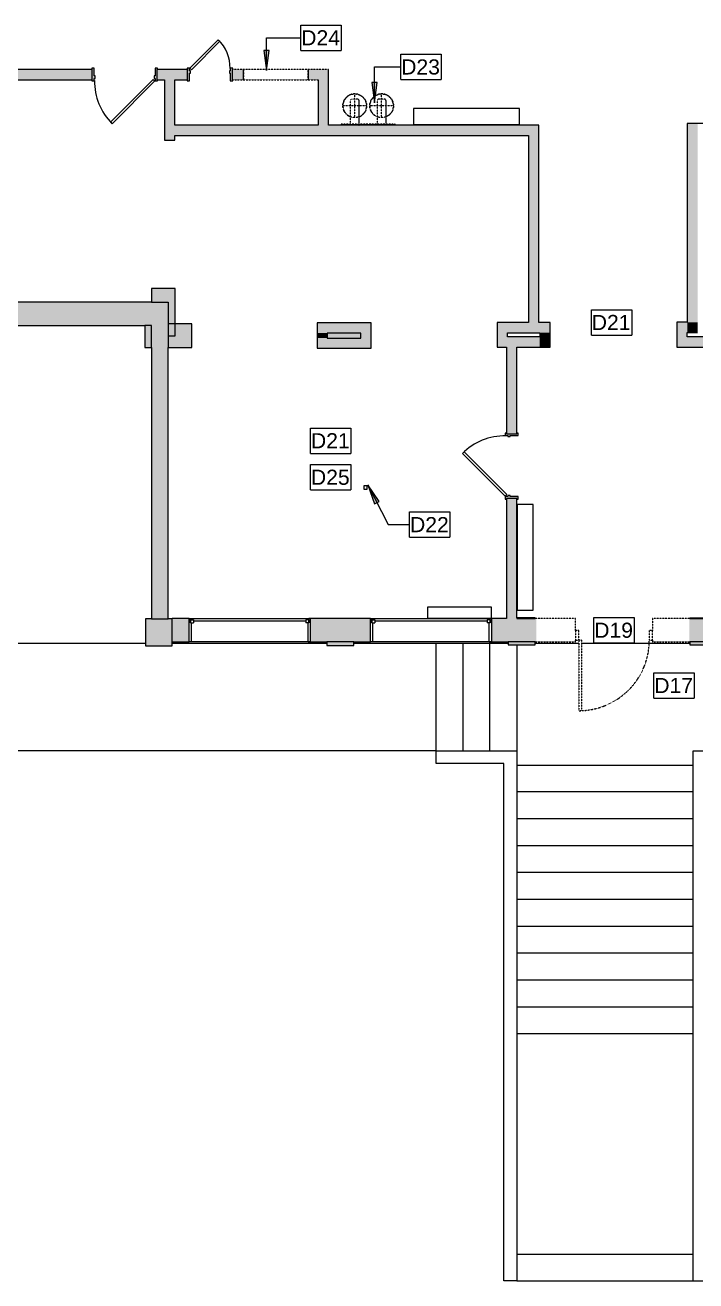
# Model space of a CAD drawing. Header units: inches. Extents: x 628 to 4524, y -721 to 887.
# Drawn here: x 2937 to 3337, y -682 to 66 of the extents above; entities that cross this region are included whole.
import ezdxf

# ---------------------------------------------------------------- set-up
doc = ezdxf.new("R2010")
doc.units = ezdxf.units.IN
doc.header["$MEASUREMENT"] = 0
doc.linetypes.add('Demolished', pattern=[0.1875, 0.125, -0.0625])
for name, color, linetype, lineweight in [('A-ANNO-KEYN', 231, 'Continuous', 9), ('A-DETL', 90, 'Continuous', 9), ('A-DOOR', 31, 'Continuous', 13), ('A-DOOR-FRAM', 31, 'Continuous', 20), ('A-FLOR', 192, 'Continuous', 13), ('A-GLAZ', 151, 'Continuous', 13), ('A-WALL', 113, 'Continuous', 13), ('A-WALL-PATT', 111, 'Continuous', 13), ('E-ELEC-FIXT', 91, 'Continuous', 13), ('I-WALL', 2, 'Continuous', 13), ('M-EQPM', 50, 'Continuous', 13), ('P-SANR-FIXT', 6, 'Demolished', 9)]:
    doc.layers.add(name, color=color, linetype=linetype, lineweight=lineweight)
doc.styles.add('Arial', font='arial.ttf', dxfattribs={"height": 9})

# ---------------------------------------------------------------- blocks, each defined once
blk = doc.blocks.new('Door-Exterior-Single-Two_Lite - 42_ x 84_-6876867-FIRST FLOOR DEMOLITION')
at = {"layer": 'A-DOOR', "color": 10, "linetype": 'Demolished', "lineweight": 20}
for p, q in [((21, 48.1875), (19.25, 48.1875)), ((19.25, 48.1875), (19.25, 6.1875)), ((21, 6.1875), (21, 48.1875)), ((19.25, 6.1875), (21, 6.1875))]:
    blk.add_line(p, q, dxfattribs=at)
at = {"layer": 'A-DOOR', "color": 7, "linetype": 'Demolished', "lineweight": 9}
blk.add_arc((21, 6.1875), 42, 90, 180, dxfattribs=at)
at = {"layer": 'A-DOOR-FRAM', "color": 10, "linetype": 'Demolished'}
for p, q in [((-21, 6.1875), (-23, 6.1875)), ((-23, 6.1875), (-23, 0.4375)), ((-23, 0.4375), (-21, 0.4375)), ((-21, 0.4375), (-21, 6.1875)), ((21, 6.1875), (21, 0.4375)), ((23, 6.1875), (21, 6.1875)), ((21, 0.4375), (23, 0.4375)), ((23, 0.4375), (23, 6.1875))]:
    blk.add_line(p, q, dxfattribs=at)
blk = doc.blocks.new('Door - Single - Solid Door 36_ x 84_-7220078-FIRST FLOOR DEMOLITION')
at = {"layer": 'A-DOOR'}
h = blk.add_hatch(color=250, dxfattribs=at)
h.paths.add_polyline_path([(-15.63, 3.15), (-15.26, 3.15), (-15.26, -2.97), (-15.63, -2.97), (-15.63, -3.72), (-14.13, -3.72), (-14.13, 0.9), (-13.63, 0.9), (-13.63, 2.4), (-14.13, 2.4), (-14.13, 3.9), (-15.63, 3.9)], flags=0)
h.paths.add_polyline_path([(21.62, 2.4), (21.62, 0.9), (22.12, 0.9), (22.12, -3.72), (23.62, -3.72), (23.62, -2.97), (23.24, -2.97), (23.24, 3.15), (23.62, 3.15), (23.62, 3.9), (22.12, 3.9), (22.12, 2.4)], flags=0)
at = {"layer": 'A-DOOR', "color": 8, "lineweight": 20}
for p, q in [((-14.01, 3.9), (11.45, 29.36)), ((12.42, 28.38), (-13.03, 2.93)), ((11.45, 29.36), (12.42, 28.38)), ((-15.63, 3.9), (-15.63, 3.15)), ((-14.13, 3.9), (-15.63, 3.9)), ((-14.13, 2.4), (-14.13, 3.9)), ((-13.63, 2.4), (-14.13, 2.4)), ((-14.13, -3.72), (-14.13, 0.9)), ((-14.13, 0.9), (-13.63, 0.9)), ((-13.03, 2.93), (-14.01, 3.9)), ((-13.63, 0.9), (-13.63, 2.4)), ((22.12, 2.4), (21.62, 2.4)), ((21.62, 2.4), (21.62, 0.9)), ((21.62, 0.9), (22.12, 0.9)), ((23.62, 3.9), (22.12, 3.9)), ((22.12, 3.9), (22.12, 2.4)), ((22.12, 0.9), (22.12, -3.72)), ((23.62, 3.15), (23.62, 3.9)), ((-15.63, -2.97), (-15.63, -3.72)), ((-15.63, -3.72), (-14.13, -3.72)), ((22.12, -3.72), (23.62, -3.72)), ((23.62, -3.72), (23.62, -2.97))]:
    blk.add_line(p, q, dxfattribs=at)
at = {"layer": 'A-DOOR', "lineweight": 9}
blk.add_arc((-14.01, 3.9), 36, 359.5, 45, dxfattribs=at)
blk = doc.blocks.new('Fixed - 72_ x 72_-6876876-FIRST FLOOR DEMOLITION')
at = {"layer": 'A-GLAZ', "color": 8, "lineweight": 20}
for p, q in [((-36.25, 6.9375), (-37.5, 6.9375)), ((-36.25, 6.9375), (-36.25, -4.4375)), ((33.25, 6.9375), (34.5, 6.9375)), ((33.25, -4.4375), (33.25, 6.9375)), ((-37.5, -6.9375), (-36.75, -6.9375)), ((-36.75, -4.4375), (-35, -4.4375)), ((-36.75, -6.1875), (-36.75, -4.4375)), ((-36.75, -4.4375), (-36.25, -4.4375)), ((-36.75, -4.4375), (-36.75, -6.9375)), ((-36.75, -6.1875), (-35, -6.1875)), ((-35, -6.1875), (-35, -4.4375)), ((-35, -5.3125), (32, -5.3125)), ((32, -6.1875), (32, -4.4375)), ((33.75, -4.4375), (32, -4.4375)), ((33.75, -6.1875), (32, -6.1875)), ((33.25, -4.4375), (33.75, -4.4375)), ((33.75, -6.1875), (33.75, -4.4375)), ((33.75, -4.4375), (33.75, -6.9375)), ((34.5, -6.9375), (33.75, -6.9375))]:
    blk.add_line(p, q, dxfattribs=at)
blk = doc.blocks.new('Door - Single - Solid Door 28_ x 84_-7219934-FIRST FLOOR DEMOLITION')
at = {"layer": 'A-DOOR'}
h = blk.add_hatch(color=250, dxfattribs=at)
h.paths.add_polyline_path([(17.24, -3.72), (17.62, -3.72), (17.62, -2.97), (17.24, -2.97), (17.24, 3.15), (17.62, 3.15), (17.62, 3.9), (16.12, 3.9), (16.12, 2.4), (15.62, 2.4), (15.62, 0.9), (16.12, 0.9), (16.12, -3.72)], flags=0)
h.paths.add_polyline_path([(-8.13, -3.72), (-8.13, 0.9), (-7.63, 0.9), (-7.63, 2.4), (-8.13, 2.4), (-8.13, 3.9), (-9.63, 3.9), (-9.63, 3.15), (-9.26, 3.15), (-9.26, -2.97), (-9.63, -2.97), (-9.63, -3.72), (-9.26, -3.72)], flags=0)
at = {"layer": 'A-DOOR', "color": 8, "lineweight": 20}
for p, q in [((-8.01, 3.9), (8.96, 20.87)), ((9.94, 19.9), (-7.03, 2.93)), ((8.96, 20.87), (9.94, 19.9)), ((-9.63, 3.9), (-9.63, 3.15)), ((-8.13, 3.9), (-9.63, 3.9)), ((-8.13, 2.4), (-8.13, 3.9)), ((-7.63, 2.4), (-8.13, 2.4)), ((-8.13, -3.72), (-8.13, 0.9)), ((-8.13, 0.9), (-7.63, 0.9)), ((-7.03, 2.93), (-8.01, 3.9)), ((-7.63, 0.9), (-7.63, 2.4)), ((16.12, 2.4), (15.62, 2.4)), ((15.62, 2.4), (15.62, 0.9)), ((15.62, 0.9), (16.12, 0.9)), ((17.62, 3.9), (16.12, 3.9)), ((16.12, 3.9), (16.12, 2.4)), ((16.12, 0.9), (16.12, -3.72)), ((17.62, 3.15), (17.62, 3.9)), ((-9.63, -2.97), (-9.63, -3.72)), ((-9.63, -3.72), (-8.13, -3.72)), ((16.12, -3.72), (17.62, -3.72)), ((17.62, -3.72), (17.62, -2.97))]:
    blk.add_line(p, q, dxfattribs=at)
at = {"layer": 'A-DOOR', "lineweight": 9}
blk.add_arc((-8.01, 3.9), 24, 359.5, 45, dxfattribs=at)
blk = doc.blocks.new('P-Drinking_Fountain-Wall_Mounted - HI-LO-6933725-FIRST FLOOR DEMOLITION')
at = {"layer": 'P-SANR-FIXT', "color": 7}
for p, q in [((16.44, 17.62), (16.44, 3.28)), ((16.44, 17.62), (16.44, 3.12)), ((20.69, 18.62), (17.44, 18.62)), ((20.69, 18.62), (17.44, 18.62)), ((19.07, 7.56), (19.07, 21.69)), ((21.69, 3.28), (21.69, 17.62)), ((21.69, 3.12), (21.69, 17.62)), ((32.44, 17.62), (32.44, 3.28)), ((32.44, 17.62), (32.44, 3.12)), ((36.69, 18.62), (33.44, 18.62)), ((36.69, 18.62), (33.44, 18.62)), ((35.07, 7.56), (35.07, 21.69)), ((37.69, 3.28), (37.69, 17.62)), ((37.69, 3.12), (37.69, 17.62)), ((26.25, 14.63), (12, 14.63)), ((42.25, 14.63), (28, 14.63)), ((43.07, 3.62), (11.07, 3.62)), ((11.07, 3.62), (11.07, 3.12)), ((11.07, 3.62), (11.07, 3.12)), ((43.07, 3.62), (11.07, 3.62)), ((43.07, 3.12), (43.07, 3.62)), ((43.07, 3.12), (43.07, 3.62))]:
    blk.add_line(p, q, dxfattribs=at)
for centre in [(19.07, 14.63), (35.07, 14.63)]:
    blk.add_circle(centre, 7.06, dxfattribs=at)
for centre, radius, start, end in [((19.07, 14.63), 7.06, 360, 180), ((17.44, 17.62), 1, 90, 180), ((17.44, 17.62), 1, 90, 180), ((20.69, 17.62), 1, 360, 90), ((20.69, 17.62), 1, 360, 90), ((35.07, 14.63), 7.06, 360, 180), ((33.44, 17.62), 1, 90, 180), ((33.44, 17.62), 1, 90, 180), ((36.69, 17.62), 1, 0, 90), ((36.69, 17.62), 1, 360, 90), ((19.07, 14.63), 7.06, 180, 247.97977), ((19.07, 14.63), 7.06, 292.02023, 360), ((35.07, 14.63), 7.06, 180, 247.98002), ((35.07, 14.63), 7.06, 292.01998, 360), ((16.59, 3.28), 0.15, 180, 270), ((21.54, 3.28), 0.15, 270, 0), ((32.59, 3.28), 0.15, 180, 270), ((37.54, 3.28), 0.15, 270, 360)]:
    blk.add_arc(centre, radius, start, end, dxfattribs=at)
blk = doc.blocks.new('Fan Coil Unit 9_5L x 63W x 25_5H - Fan Coil Unit 9_5L x 63W x 25_5H-6914405-FIRST FLOOR DEMOLITION')
at = {"layer": 'M-EQPM', "lineweight": 9}
for p, q in [((-31.5, 4.75), (-31.5, -4.75)), ((31.5, 4.75), (-31.5, 4.75)), ((31.5, -4.75), (31.5, 4.75)), ((-31.5, -4.75), (31.5, -4.75))]:
    blk.add_line(p, q, dxfattribs=at)
blk = doc.blocks.new('Power Pole - Power Pole-6935443-FIRST FLOOR DEMOLITION')
at = {"layer": 'E-ELEC-FIXT', "lineweight": 9}
for p, q in [((1, 0.99), (-1, 0.99)), ((-1, 0.99), (-1, -1.01)), ((1, -1.01), (1, 0.99)), ((-1, -1.01), (1, -1.01))]:
    blk.add_line(p, q, dxfattribs=at)
blk = doc.blocks.new('Heater 38W x 6_5D x 16H - Heater 38W x 6_5D x 16H-V20-FIRST FLOOR DEMOLITION')
at = {"layer": 'M-EQPM', "lineweight": 9}
for p, q in [((19, 3.25), (-19, 3.25)), ((-19, 3.25), (-19, -3.25)), ((19, -3.25), (19, 3.25)), ((-19, -3.25), (19, -3.25))]:
    blk.add_line(p, q, dxfattribs=at)
blk = doc.blocks.new('Keynote Tag - Keynote Number - Boxed-135510-FIRST FLOOR DEMOLITION')
at = {"layer": 'A-ANNO-KEYN'}
for p, q in [((-0.125, -0.0792), (-0.125, 0.0781)), ((-0.125, 0.0781), (0.125, 0.0781)), ((0.125, 0.0781), (0.125, -0.0792)), ((-0.125, -0.0792), (0.125, -0.0792))]:
    blk.add_line(p, q, dxfattribs=at)

msp = doc.modelspace()

# ---------------------------------------------------------------- hatches: boundary and pattern name
at = {"layer": 'A-ANNO-KEYN'}
for points in [[(3080.88, 38.51), (3082.46, 50.51), (3079.3, 50.51)], [(3145.22, 19.41), (3146.8, 31.41), (3143.64, 31.41)], [(3141.19, -207.95), (3145.22, -219.36), (3148.04, -217.93)]]:
    msp.add_hatch(color=256, dxfattribs=at).paths.add_polyline_path(points, flags=0)
at = {"layer": 'A-WALL'}
for points in [[(3022.36, -119.28), (3026.49, -119.28), (3026.49, -91.28), (3012.49, -91.28), (3012.49, -99.35), (3022.36, -99.35), (3022.36, -113.22)], [(3137.1, -120.7), (3137.1, -117.7), (3117.09, -117.7), (3117.09, -120.7)], [(3008.79, -303.86), (3024.79, -303.86), (3024.79, -287.86), (3022.36, -287.86), (3022.36, -288.02), (3012.49, -288.02), (3012.49, -287.86), (3008.79, -287.86)], [(3132.89, -303.65), (3132.89, -301.48), (3116.89, -301.48), (3116.89, -303.65)]]:
    msp.add_hatch(color=250, dxfattribs=at).paths.add_polyline_path(points, flags=0)
h = msp.add_hatch(color=250, dxfattribs=at)
h.paths.add_polyline_path([(3012.49, -126.28), (3012.49, -113.22), (3008.36, -113.22), (3008.36, -126.28)], flags=0)
h.paths.add_polyline_path([(3022.36, -126.28), (3036.36, -126.28), (3036.36, -112.28), (3022.36, -112.28), (3022.36, -113.22)], flags=0)
h = msp.add_hatch(color=250, dxfattribs=at)
h.paths.add_polyline_path([(3224.81, -303.2), (3240.81, -303.2), (3240.81, -301.48), (3224.81, -301.48)], flags=0)
h.paths.add_polyline_path([(3229.88, -287.6), (3240.81, -287.6), (3240.81, -287.2), (3229.88, -287.2)], flags=0)
h = msp.add_hatch(color=250, dxfattribs=at)
h.paths.add_polyline_path([(3332.96, -303.37), (3348.96, -303.37), (3348.96, -301.48), (3332.96, -301.48)], flags=0)
h.paths.add_polyline_path([(3344.79, -287.6), (3344.79, -287.37), (3332.96, -287.37), (3332.96, -287.6)], flags=0)
at = {"layer": 'A-WALL-PATT', "lineweight": 9}
h = msp.add_hatch(color=7, dxfattribs=at)
h.paths.add_polyline_path([(3117.74, 33.07), (3117.74, 39.2), (3105.76, 39.2), (3105.76, 33.07), (3111.62, 33.07)], flags=0)
h.paths.add_polyline_path([(3067.13, 33.07), (3067.13, 39.2), (3060.44, 39.2), (3060.44, 33.07)], flags=0)
h.paths.add_polyline_path([(3020.13, 33.07), (3033.94, 33.07), (3033.94, 39.2), (3015.68, 39.2), (3015.68, 33.07)], flags=0)
h.paths.add_polyline_path([(2977.18, 33.07), (2977.18, 39.2), (2822.61, 39.2), (2822.61, 33.07), (2914.03, 33.07)], flags=0)
for points in [[(3026.26, -2.93), (3026.26, 33.07), (3020.13, 33.07), (3020.13, -2.93)], [(3111.62, 6.07), (3117.74, 6.07), (3117.74, 33.07), (3111.62, 33.07), (3111.62, 14.56)], [(3236.89, -0.05), (3236.89, 6.07), (3026.26, 6.07), (3026.26, -0.05), (3188.27, -0.05)], [(3236.89, -111.42), (3243.02, -111.42), (3243.02, 6.07), (3236.89, 6.07), (3236.89, -36.78)], [(3331.37, -111.24), (3337.5, -111.24), (3337.5, 7.1), (3331.37, 7.1), (3331.37, -88.13)], [(3137.1, -117.7), (3137.1, -111.7), (3111.08, -111.7), (3111.09, -117.7), (3117.09, -117.7)], [(3143.1, -126.7), (3143.1, -111.7), (3137.1, -111.7), (3137.1, -126.7)], [(3224.39, -126.17), (3224.39, -111.42), (3218.27, -111.42), (3218.27, -126.17), (3223.75, -126.17)], [(3236.89, -117.54), (3236.89, -111.42), (3224.39, -111.42), (3224.39, -117.54)], [(3243.61, -117.54), (3249.74, -117.54), (3249.74, -111.42), (3236.89, -111.42), (3236.89, -117.54)], [(3331.37, -126.1), (3331.37, -111.24), (3325.25, -111.24), (3325.25, -126.1)], [(3337.5, -117.37), (3337.5, -111.24), (3331.37, -111.24), (3331.37, -117.37)], [(3012.49, -288.02), (3022.36, -288.02), (3022.36, -113.22), (3012.49, -113.22), (3012.49, -287.86)], [(3117.09, -120.7), (3117.09, -117.7), (3111.09, -117.7), (3111.09, -120.7)], [(3249.74, -126.17), (3249.74, -117.54), (3243.61, -117.54), (3243.61, -126.17)], [(3137.1, -126.7), (3137.1, -120.7), (3111.09, -120.7), (3111.1, -126.7)], [(3243.61, -126.17), (3243.61, -120.04), (3224.39, -120.04), (3224.39, -126.17), (3229.88, -126.17)], [(3344.79, -126.1), (3344.79, -119.98), (3331.37, -119.98), (3331.37, -126.1)]]:
    msp.add_hatch(color=7, dxfattribs=at).paths.add_polyline_path(points, flags=0)
h = msp.add_hatch(color=7, dxfattribs=at)
h.paths.add_polyline_path([(2506, -113.22), (2611.57, -113.22), (2611.57, -99.35), (2506, -99.35)], flags=0)
h.paths.add_polyline_path([(2650.07, -113.22), (3022.36, -113.22), (3022.36, -99.35), (2650.07, -99.35)], flags=0)
h = msp.add_hatch(color=7, dxfattribs=at)
h.paths.add_polyline_path([(3223.75, -287.6), (3229.88, -287.6), (3229.88, -216.11), (3223.75, -216.11), (3223.75, -242.17)], flags=0)
h.paths.add_polyline_path([(3223.75, -177.61), (3229.88, -177.61), (3229.88, -126.17), (3223.75, -126.17), (3223.75, -139.47)], flags=0)
h = msp.add_hatch(color=7, dxfattribs=at)
h.paths.add_polyline_path([(3240.81, -301.48), (3241.62, -301.48), (3241.62, -287.6), (3214.79, -287.6), (3214.79, -301.48), (3224.81, -301.48)], flags=0)
h.paths.add_polyline_path([(3132.89, -301.48), (3142.79, -301.48), (3142.79, -287.6), (3106.84, -287.6), (3106.84, -301.48), (3116.89, -301.48)], flags=0)
h.paths.add_polyline_path([(3024.79, -301.48), (3034.84, -301.48), (3034.84, -287.6), (3024.79, -287.6)], flags=0)
h = msp.add_hatch(color=7, dxfattribs=at)
h.paths.add_polyline_path([(3549.69, -301.48), (3551.69, -301.48), (3551.69, -287.6), (3539.71, -287.6), (3539.71, -301.48)], flags=0)
h.paths.add_polyline_path([(3431.46, -301.48), (3467.71, -301.48), (3467.71, -287.6), (3431.46, -287.6)], flags=0)
h.paths.add_polyline_path([(3332.96, -301.48), (3359.46, -301.48), (3359.46, -287.6), (3332.62, -287.6), (3332.62, -301.48)], flags=0)

# ---------------------------------------------------------------- linework, layer by layer
at = {"layer": 'A-ANNO-KEYN'}
for p, q in [((3080.88, 58.03), (3101.35, 58.03)), ((3080.88, 38.51), (3080.88, 58.03)), ((3082.46, 50.51), (3079.3, 50.51)), ((3079.3, 50.51), (3080.88, 38.51)), ((3080.88, 38.51), (3082.46, 50.51)), ((3145.22, 40.68), (3160.85, 40.68)), ((3145.22, 19.41), (3145.22, 40.68)), ((3146.8, 31.41), (3143.64, 31.41)), ((3143.64, 31.41), (3145.22, 19.41)), ((3145.22, 19.41), (3146.8, 31.41)), ((3141.19, -207.95), (3145.22, -219.36)), ((3148.04, -217.93), (3141.19, -207.95)), ((3141.19, -207.95), (3153.27, -231.73)), ((3145.22, -219.36), (3148.04, -217.93)), ((3153.27, -231.73), (3166.11, -231.73))]:
    msp.add_line(p, q, dxfattribs=at)
at = {"layer": 'A-DETL'}
for p, q in [((3181.88, -366.37), (3181.88, -302.37)), ((3197.88, -366.37), (3197.88, -302.37)), ((3213.88, -366.37), (3213.88, -302.37)), ((3181.88, -366.37), (1909.88, -366.37)), ((3334.88, -390.87), (3229.88, -390.87)), ((3334.88, -406.87), (3229.88, -406.87)), ((3334.88, -422.87), (3229.88, -422.87)), ((3334.88, -438.87), (3229.88, -438.87)), ((3334.88, -454.87), (3229.88, -454.87)), ((3334.88, -470.87), (3229.88, -470.87)), ((3334.88, -486.87), (3229.88, -486.87)), ((3334.88, -502.87), (3229.88, -502.87)), ((3334.88, -518.87), (3229.88, -518.87)), ((3334.88, -534.87), (3229.88, -534.87)), ((3229.88, -665.87), (3334.88, -665.87)), ((3229.88, -681.87), (3334.88, -681.87))]:
    msp.add_line(p, q, dxfattribs=at)
at = {"layer": 'A-FLOR'}
for p, q in [((2504.3, -302.37), (3008.79, -302.37)), ((3024.79, -302.37), (3116.89, -302.37)), ((3132.89, -302.37), (3224.81, -302.37)), ((3229.88, -303.2), (3229.88, -366.37)), ((3240.81, -302.37), (3266.79, -302.37)), ((3268.54, -302.37), (3332.96, -302.37)), ((3229.88, -374.87), (3334.88, -374.87))]:
    msp.add_line(p, q, dxfattribs=at)
at = {"layer": 'A-WALL', "color": 8, "lineweight": 20}
for p, q in [((3026.49, -91.28), (3012.49, -91.28)), ((3012.49, -91.28), (3012.49, -99.35)), ((3026.49, -119.28), (3026.49, -91.28)), ((3012.49, -99.35), (2857.84, -99.35)), ((3143.1, -111.7), (3111.08, -111.7)), ((3111.08, -111.7), (3111.1, -126.7)), ((3143.1, -126.7), (3143.1, -111.7)), ((2650.07, -113.22), (3008.36, -113.22)), ((3008.36, -113.22), (3008.36, -126.28)), ((3036.36, -112.28), (3022.36, -112.28)), ((3022.36, -119.28), (3026.49, -119.28)), ((3036.36, -126.28), (3036.36, -112.28)), ((3008.36, -126.28), (3012.49, -126.28)), ((3012.49, -126.28), (3012.49, -287.86)), ((3022.36, -287.86), (3022.36, -126.28)), ((3022.36, -126.28), (3036.36, -126.28)), ((3111.1, -126.7), (3143.1, -126.7)), ((3008.79, -287.86), (3008.79, -303.86)), ((3012.49, -287.86), (3008.79, -287.86)), ((3024.79, -287.86), (3022.36, -287.86)), ((3034.84, -287.6), (3024.79, -287.6)), ((3024.79, -287.6), (3024.79, -287.86)), ((3034.84, -301.48), (3034.84, -287.6)), ((3142.79, -287.6), (3106.84, -287.6)), ((3106.84, -287.6), (3106.84, -301.48)), ((3142.79, -301.48), (3142.79, -287.6)), ((3223.75, -287.6), (3214.79, -287.6)), ((3214.79, -287.6), (3214.79, -301.48)), ((3240.81, -287.2), (3229.88, -287.2)), ((3240.81, -287.6), (3240.81, -287.2)), ((3332.96, -287.37), (3332.96, -287.6)), ((3344.79, -287.37), (3332.96, -287.37)), ((3008.79, -303.86), (3024.79, -303.86)), ((3024.79, -303.86), (3024.79, -301.48)), ((3024.79, -301.48), (3034.84, -301.48)), ((3106.84, -301.48), (3116.89, -301.48)), ((3116.89, -301.48), (3116.89, -303.65)), ((3116.89, -303.65), (3132.89, -303.65)), ((3132.89, -303.65), (3132.89, -301.48)), ((3132.89, -301.48), (3142.79, -301.48)), ((3214.79, -301.48), (3224.81, -301.48)), ((3224.81, -301.48), (3224.81, -303.2)), ((3224.81, -303.2), (3240.81, -303.2)), ((3240.81, -303.2), (3240.81, -301.48)), ((3332.96, -301.48), (3332.96, -303.37)), ((3332.96, -303.37), (3348.96, -303.37))]:
    msp.add_line(p, q, dxfattribs=at)
at = {"layer": 'A-WALL', "lineweight": 9}
for p, q in [((3012.49, -99.35), (3022.36, -99.35)), ((3022.36, -99.35), (3022.36, -113.22)), ((3012.49, -113.22), (3008.36, -113.22)), ((3012.49, -126.28), (3012.49, -113.22)), ((3022.36, -112.28), (3022.36, -113.22)), ((3022.36, -113.22), (3022.36, -126.28)), ((3022.36, -113.22), (3022.36, -119.28)), ((3137.1, -117.7), (3117.09, -117.7)), ((3117.09, -117.7), (3117.09, -120.7)), ((3137.1, -120.7), (3137.1, -117.7)), ((3117.09, -120.7), (3137.1, -120.7)), ((3012.49, -288.02), (3012.49, -287.86)), ((3022.36, -288.02), (3012.49, -288.02)), ((3022.36, -287.86), (3022.36, -288.02)), ((3024.79, -301.48), (3024.79, -287.86)), ((3034.84, -287.6), (3106.84, -287.6)), ((3142.79, -287.6), (3214.79, -287.6)), ((3229.88, -287.2), (3229.88, -287.6)), ((3229.88, -287.6), (3240.81, -287.6)), ((3332.96, -287.6), (3344.79, -287.6)), ((3106.84, -301.48), (3034.84, -301.48)), ((3132.89, -301.48), (3116.89, -301.48)), ((3214.79, -301.48), (3142.79, -301.48)), ((3240.81, -301.48), (3224.81, -301.48)), ((3348.96, -301.48), (3332.96, -301.48)), ((3181.88, -366.37), (3229.88, -366.37)), ((3181.88, -373.99), (3181.88, -366.37)), ((3229.88, -366.37), (3229.88, -681.87)), ((3334.88, -681.87), (3334.88, -366.37)), ((3334.88, -366.37), (3967.84, -366.37)), ((3222.25, -373.99), (3181.88, -373.99)), ((3222.25, -681.87), (3222.25, -373.99)), ((3229.88, -681.87), (3222.25, -681.87)), ((3334.88, -681.87), (3342.5, -681.87))]:
    msp.add_line(p, q, dxfattribs=at)
at = {"layer": 'A-WALL', "color": 10, "linetype": 'Demolished', "lineweight": 20}
for p, q in [((3264.79, -287.6), (3240.81, -287.6)), ((3264.79, -294.73), (3264.79, -287.6)), ((3332.96, -287.6), (3310.79, -287.6)), ((3310.79, -287.6), (3310.79, -294.73)), ((3240.81, -301.48), (3264.79, -301.48)), ((3264.79, -301.48), (3264.79, -300.48)), ((3310.79, -300.48), (3310.79, -301.48)), ((3310.79, -301.48), (3332.96, -301.48))]:
    msp.add_line(p, q, dxfattribs=at)
at = {"layer": 'I-WALL', "color": 8, "lineweight": 20}
for p, q in [((2977.18, 39.2), (2822.61, 39.2)), ((2977.18, 33.07), (2977.18, 39.2)), ((3033.94, 39.2), (3015.68, 39.2)), ((3015.68, 39.2), (3015.68, 33.07)), ((3033.94, 33.07), (3033.94, 39.2)), ((3060.44, 39.2), (3060.44, 33.07)), ((3117.74, 6.07), (3117.74, 39.2)), ((2857.85, 33.07), (2977.18, 33.07)), ((3015.68, 33.07), (3020.13, 33.07)), ((3020.13, 33.07), (3020.13, -2.93)), ((3026.26, 33.07), (3033.94, 33.07)), ((3026.26, 6.07), (3026.26, 33.07)), ((3111.62, 33.07), (3111.62, 6.07)), ((3111.62, 6.07), (3026.26, 6.07)), ((3243.02, 6.07), (3117.74, 6.07)), ((3243.02, -111.42), (3243.02, 6.07)), ((3331.37, 7.1), (3331.37, -111.24)), ((3441.33, 7.1), (3331.37, 7.1)), ((3020.13, -2.93), (3026.26, -2.93)), ((3026.26, -0.05), (3236.89, -0.05)), ((3026.26, -2.93), (3026.26, -0.05)), ((3236.89, -0.05), (3236.89, -111.42)), ((3236.89, -111.42), (3218.27, -111.42)), ((3218.27, -111.42), (3218.27, -126.17)), ((3249.74, -111.42), (3243.02, -111.42)), ((3249.74, -126.17), (3249.74, -111.42)), ((3331.37, -111.24), (3325.25, -111.24)), ((3325.25, -111.24), (3325.25, -126.1)), ((3224.39, -117.54), (3243.61, -117.54)), ((3224.39, -120.04), (3224.39, -117.54)), ((3243.61, -117.54), (3243.61, -120.04)), ((3331.37, -119.98), (3331.37, -117.37)), ((3331.37, -117.37), (3337.5, -117.37)), ((3218.27, -126.17), (3223.75, -126.17)), ((3223.75, -126.17), (3223.75, -177.61)), ((3243.61, -120.04), (3224.39, -120.04)), ((3229.88, -126.17), (3249.74, -126.17)), ((3229.88, -177.61), (3229.88, -126.17)), ((3325.25, -126.1), (3344.79, -126.1)), ((3350.92, -119.98), (3331.37, -119.98)), ((3223.75, -177.61), (3229.88, -177.61)), ((3223.75, -216.11), (3223.75, -287.6)), ((3229.88, -216.11), (3223.75, -216.11)), ((3229.88, -287.2), (3229.88, -216.11))]:
    msp.add_line(p, q, dxfattribs=at)
at = {"layer": 'I-WALL', "color": 10, "linetype": 'Demolished', "lineweight": 20}
for p, q in [((3117.74, 39.2), (3060.44, 39.2)), ((3060.44, 33.07), (3111.62, 33.07))]:
    msp.add_line(p, q, dxfattribs=at)
at = {"layer": 'I-WALL', "lineweight": 9}
for p, q in [((3067.13, 33.07), (3067.13, 39.2)), ((3105.76, 39.2), (3105.76, 33.07))]:
    msp.add_line(p, q, dxfattribs=at)
at = {"layer": 'I-WALL', "color": 7, "linetype": 'Demolished', "lineweight": 9}
for p, q in [((3067.13, 39.2), (3067.13, 33.07)), ((3105.76, 33.07), (3105.76, 39.2))]:
    msp.add_line(p, q, dxfattribs=at)

# ---------------------------------------------------------------- block references
at = {"layer": 'A-ANNO-KEYN', "xscale": 95.99999999999994, "yscale": 95.99999999999994, "zscale": 95.99999999999994}
for p in [(3113.35, 58.09), (3172.85, 40.74), (3286.31, -111.36), (3119.11, -181.75), (3119.11, -203.48), (3178.11, -231.68), (3287.79, -294.54), (3323.56, -327.42)]:
    msp.add_blockref('Keynote Tag - Keynote Number - Boxed-135510-FIRST FLOOR DEMOLITION', p, dxfattribs=at)
at = {"layer": 'A-DOOR'}
msp.add_blockref('Door - Single - Solid Door 28_ x 84_-7219934-FIRST FLOOR DEMOLITION', (3043.2, 36.05), dxfattribs=at)
for p, rotation in [((3000.43, 36.23), 180), ((3226.9, -200.85), 89.99999999999991)]:
    msp.add_blockref('Door - Single - Solid Door 36_ x 84_-7220078-FIRST FLOOR DEMOLITION', p, dxfattribs=dict(at, rotation=rotation))
at = {"layer": 'A-DOOR', "color": 7, "linetype": 'Demolished', "lineweight": 9, "rotation": 180}
msp.add_blockref('Door-Exterior-Single-Two_Lite - 42_ x 84_-6876867-FIRST FLOOR DEMOLITION', (3287.79, -294.29), dxfattribs=at)
at = {"layer": 'A-GLAZ', "rotation": 180}
for p in [(3069.34, -294.54), (3177.29, -294.54)]:
    msp.add_blockref('Fixed - 72_ x 72_-6876876-FIRST FLOOR DEMOLITION', p, dxfattribs=at)
at = {"layer": 'E-ELEC-FIXT', "lineweight": 9}
msp.add_blockref('Power Pole - Power Pole-6935443-FIRST FLOOR DEMOLITION', (3139.75, -209.69), dxfattribs=at)
at = {"layer": 'M-EQPM', "lineweight": 9}
for name, p in [('Fan Coil Unit 9_5L x 63W x 25_5H - Fan Coil Unit 9_5L x 63W x 25_5H-6914405-FIRST FLOOR DEMOLITION', (3199.95, 11.14)), ('Heater 38W x 6_5D x 16H - Heater 38W x 6_5D x 16H-V20-FIRST FLOOR DEMOLITION', (3195.82, -284.17))]:
    msp.add_blockref(name, p, dxfattribs=at)
at = {"layer": 'M-EQPM', "lineweight": 9, "rotation": 89.99999999999991}
msp.add_blockref('Fan Coil Unit 9_5L x 63W x 25_5H - Fan Coil Unit 9_5L x 63W x 25_5H-6914405-FIRST FLOOR DEMOLITION', (3234.82, -251.17), dxfattribs=at)
at = {"layer": 'P-SANR-FIXT', "color": 7}
msp.add_blockref('P-Drinking_Fountain-Wall_Mounted - HI-LO-6933725-FIRST FLOOR DEMOLITION', (3114.35, 2.95), dxfattribs=at)

# ---------------------------------------------------------------- texts
at = {"layer": 'A-ANNO-KEYN', "char_height": 9, "width": 28.179, "attachment_point": 1, "style": 'Arial'}
for s, insert in [('D24', (3101.56, 62.54)), ('D23', (3161.07, 45.19)), ('D21', (3274.53, -106.9)), ('D21', (3107.33, -177.3)), ('D25', (3107.33, -199.03)), ('D22', (3166.33, -227.23)), ('D19', (3276.01, -290.09)), ('D17', (3311.77, -322.97))]:
    msp.add_mtext(s, dxfattribs=dict(at, insert=insert))

doc.saveas('drawing.dxf')
